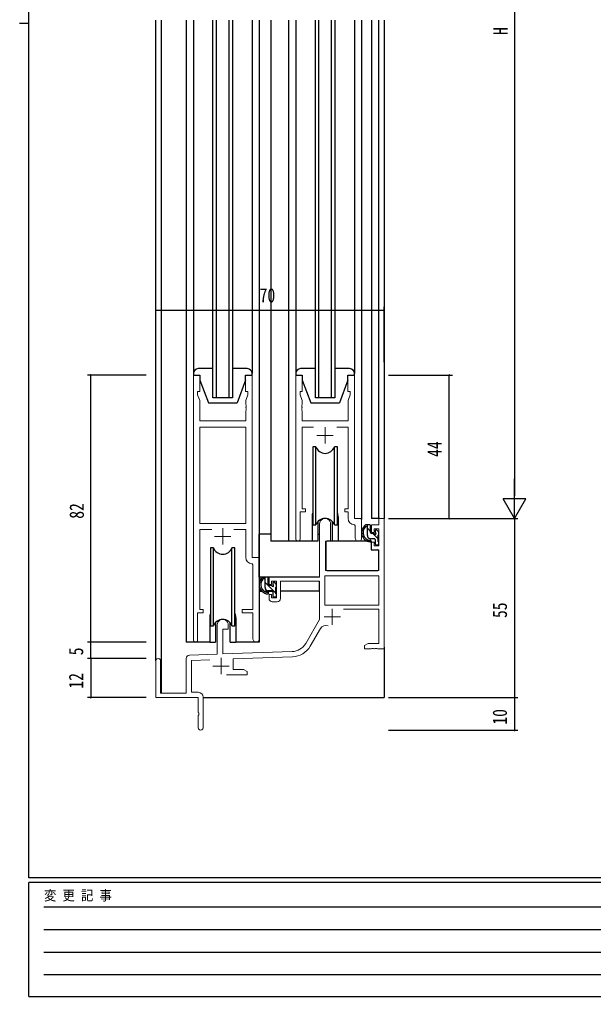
# Model space of a CAD drawing. Units: millimetres, scale not verified. Extents: x -397 to 397, y -282 to 282.
# Drawn here: x -396.7 to -220.6, y -282.1 to 17.9 of the extents above; entities that cross this region are included whole.
import ezdxf
from ezdxf.enums import TextEntityAlignment as Align

# ---------------------------------------------------------------- set-up
doc = ezdxf.new("R2010")
doc.units = ezdxf.units.MM
doc.header["$LTSCALE"] = 2
doc.layers.add('0-2_YKK_11', color=7, linetype='Continuous', lineweight=18)
for name, color, linetype in [('0-3_YKK_12', 2, 'Continuous'), ('0-4_YKK_13', 4, 'Continuous'), ('0-6_YKK_D', 6, 'Continuous'), ('0-7_YKK_ZWAK', 7, 'Continuous')]:
    doc.layers.add(name, color=color, linetype=linetype)
doc.styles.add('ＭＳ ゴシック', font='')
doc.styles.get('ＭＳ ゴシック').set_extended_font_data('MS Gothic')

msp = doc.modelspace()

# ---------------------------------------------------------------- linework, layer by layer
at = {"layer": '0-2_YKK_11'}
for p, q in [((-341.434, -107.237), (-341.434, -136.807)), ((-286.494, -152.937), (-303.034, -152.937)), ((-317.664, -160.907), (-319.164, -160.907)), ((-304.371, -169.058), (-307.507, -174.49)), ((-340.364, -190.177), (-340.364, -199.557))]:
    msp.add_line(p, q, dxfattribs=at)
at = {"layer": '0-2_YKK_11', "color": 2}
for p, q in [((-302.964, -107.307), (-302.964, -112.307)), ((-305.464, -109.807), (-300.464, -109.807)), ((-336.864, -140.807), (-331.864, -140.807)), ((-334.364, -138.307), (-334.364, -143.307)), ((-300.764, -163.007), (-300.764, -168.007)), ((-303.264, -165.507), (-298.264, -165.507)), ((-334.864, -178.107), (-334.864, -183.107)), ((-337.364, -180.607), (-332.364, -180.607))]:
    msp.add_line(p, q, dxfattribs=at)
at = {"layer": '0-2_YKK_11'}
for points in [[(-323.164, -172.342), (-323.164, -147.307), (-325.364, -147.307), (-325.364, -91.307), (-327.364, -91.307), (-327.364, -96.307), (-326.664, -96.307), (-326.664, -97.307), (-327.294, -99.038), (-327.294, -100.349), (-327.174, -100.532), (-327.174, -101.082), (-327.294, -101.265), (-327.294, -101.349), (-327.174, -101.532), (-327.174, -102.082), (-327.294, -102.265), (-327.294, -105.307), (-341.434, -105.307), (-341.434, -99.038), (-342.064, -97.307), (-342.064, -96.307), (-341.364, -96.307), (-341.364, -91.307), (-343.364, -91.307), (-343.364, -172.657)], [(-291.764, -141.342), (-291.764, -135.307), (-293.964, -135.307), (-293.964, -91.307), (-295.964, -91.307), (-295.964, -96.307), (-295.264, -96.307), (-295.264, -97.307), (-295.894, -99.038), (-295.894, -105.307), (-310.034, -105.307), (-310.034, -102.265), (-310.154, -102.082), (-310.154, -101.532), (-310.034, -101.349), (-310.034, -101.265), (-310.154, -101.082), (-310.154, -100.532), (-310.034, -100.349), (-310.034, -99.038), (-310.664, -97.307), (-310.664, -96.307), (-309.964, -96.307), (-309.964, -91.307), (-311.964, -91.307), (-311.964, -141.657)], [(-310.664, -141.657), (-310.664, -133.307), (-308.964, -133.307), (-308.964, -132.307), (-310.034, -132.307), (-310.034, -107.237), (-306.551, -107.237)], [(-299.377, -107.237), (-295.894, -107.237), (-295.894, -132.307), (-296.964, -132.307), (-296.964, -133.307), (-295.894, -133.307), (-295.894, -135.237)], [(-320.164, -159.907), (-320.164, -158.607), (-319.364, -158.607), (-319.364, -159.707), (-317.864, -159.707), (-317.864, -154.507), (-319.364, -154.507), (-319.364, -155.607), (-320.164, -155.607), (-320.164, -153.307), (-304.664, -153.307), (-304.664, -137.007)], [(-301.264, -137.007), (-301.264, -142.307), (-302.864, -142.307), (-302.864, -151.307), (-286.494, -151.307), (-286.494, -144.907), (-288.764, -144.907), (-288.764, -142.607), (-287.964, -142.607), (-287.964, -143.707), (-286.494, -143.707), (-286.494, -138.507), (-287.964, -138.507), (-287.964, -139.607), (-288.764, -139.607), (-288.764, -137.307), (-286.494, -137.307), (-286.494, -135.307), (-284.864, -135.307), (-284.864, -175.307), (-286.906, -175.307), (-287.089, -175.187), (-287.639, -175.187), (-287.823, -175.307), (-287.906, -175.307), (-288.089, -175.187), (-288.639, -175.187), (-288.823, -175.307), (-290.864, -175.307), (-290.864, -174.307), (-289.773, -173.677), (-286.494, -173.677), (-286.494, -163.107), (-297.366, -163.107)], [(-293.981, -137.235), (-293.694, -137.535), (-293.694, -141.342)], [(-342.064, -172.657), (-342.064, -164.307), (-340.364, -164.307), (-340.364, -163.307), (-341.434, -163.307), (-341.434, -138.737), (-337.715, -138.737)], [(-331.014, -138.737), (-327.294, -138.737), (-327.294, -147.237)], [(-325.381, -149.235), (-325.094, -149.535), (-325.094, -163.307), (-328.364, -163.307), (-328.364, -164.307), (-325.094, -164.307), (-325.094, -172.342)], [(-308.919, -173.675), (-304.664, -166.307), (-304.664, -154.507), (-316.664, -154.507), (-316.664, -159.907)], [(-344.599, -177.273), (-336.064, -176.975), (-336.064, -168.007)], [(-332.664, -168.007), (-332.664, -169.307), (-334.364, -169.307), (-334.364, -176.916), (-313.074, -176.172)], [(-341.864, -199.557), (-341.864, -195.765), (-341.744, -195.582), (-341.744, -195.032), (-341.864, -194.849), (-341.864, -190.307), (-354.864, -190.307), (-354.864, -179.007)], [(-353.464, -179.007), (-353.464, -188.907), (-345.564, -188.907), (-345.564, -178.273)], [(-338.297, -178.684), (-343.934, -178.881), (-343.934, -188.677), (-341.864, -188.677)], [(-313.017, -177.801), (-331.164, -178.435), (-331.164, -181.677), (-327.956, -181.677), (-326.864, -182.307), (-326.864, -183.307), (-333.214, -183.307)]]:
    msp.add_lwpolyline(points, dxfattribs=at)
for points in [[(-341.434, -107.237), (-341.434, -136.807), (-327.294, -136.807), (-327.294, -107.237)], [(-286.494, -152.937), (-303.034, -152.937), (-303.034, -161.907), (-286.494, -161.907)]]:
    msp.add_lwpolyline(points, close=True, dxfattribs=at)
for centre, radius, start, end in [((-302.964, -137.007), 1.7, 359.99999, 180.00001), ((-293.894, -135.237), 2, 180, 267.50807), ((-311.314, -141.657), 0.65, 179.99999, 0.00001), ((-292.729, -141.342), 0.965, 179.99999, 0.00001), ((-325.294, -147.237), 2, 180, 267.50807), ((-319.164, -159.907), 1, 180.00001, 269.99999), ((-317.664, -159.907), 1, 270.00001, 359.99999), ((-334.364, -168.007), 1.7, 359.99999, 180.00001), ((-302.812, -169.958), 1.8, 65.29866, 149.99999), ((-342.714, -172.657), 0.65, 179.99999, 0.00001), ((-324.129, -172.342), 0.965, 179.99999, 0.00001), ((-313.249, -171.175), 5, 271.99999, 330), ((-313.249, -171.175), 6.63, 272, 330), ((-354.164, -179.007), 0.7, 359.99999, 180.00001), ((-344.564, -178.273), 1, 91.99998, 180), ((-341.864, -190.177), 1.5, 0.00001, 89.99999), ((-341.114, -199.557), 0.75, 179.99999, 0.00001)]:
    msp.add_arc(centre, radius, start, end, dxfattribs=at)
at = {"layer": '0-3_YKK_12'}
for p, q in [((-354.864, -179.007), (-354.864, 17.693)), ((-353.234, 17.693), (-353.234, -188.907)), ((-345.564, 17.693), (-345.564, -173.307)), ((-337.364, -98.307), (-337.364, 17.693)), ((-336.364, 17.693), (-336.364, -98.307)), ((-332.364, -98.307), (-332.364, 17.693)), ((-331.364, 17.693), (-331.364, -98.307)), ((-323.164, 17.693), (-323.164, -173.307)), ((-319.664, 17.693), (-319.664, -142.307)), ((-314.164, 17.693), (-314.164, -142.307)), ((-305.964, -98.307), (-305.964, 17.693)), ((-304.964, 17.693), (-304.964, -98.307)), ((-300.964, -98.307), (-300.964, 17.693)), ((-299.964, 17.693), (-299.964, -98.307)), ((-291.764, 17.693), (-291.764, -135.607)), ((-288.764, 17.693), (-288.764, -135.307)), ((-286.494, -135.307), (-286.494, 17.693)), ((-284.864, 17.693), (-284.864, -135.307)), ((-331.364, -98.307), (-337.364, -98.307)), ((-299.964, -98.307), (-305.964, -98.307)), ((-306.964, -134.807), (-306.964, -142.307)), ((-298.964, -134.807), (-298.964, -142.307)), ((-291.764, -135.607), (-291.764, -135.307)), ((-286.194, -135.307), (-288.764, -135.307)), ((-306.964, -142.307), (-319.664, -142.307)), ((-292.737, -142.307), (-298.964, -142.307)), ((-338.364, -165.807), (-338.364, -173.307)), ((-330.364, -165.807), (-330.364, -173.307)), ((-338.364, -173.307), (-345.564, -173.307)), ((-323.164, -173.307), (-330.364, -173.307)), ((-284.864, -174.807), (-284.864, -190.307)), ((-340.364, -190.307), (-284.864, -190.307))]:
    msp.add_line(p, q, dxfattribs=at)
for centre, start, end in [((-302.964, -134.807), 159.63587, 180), ((-302.964, -134.807), 0, 20.36413), ((-334.364, -165.807), 159.63587, 180), ((-334.364, -165.807), 0, 20.36413)]:
    msp.add_arc(centre, 4, start, end, dxfattribs=at)
at = {"layer": '0-4_YKK_13'}
for p, q in [((-343.364, 17.693), (-343.364, -90.807)), ((-325.364, 17.693), (-325.364, -90.807)), ((-311.964, 17.693), (-311.964, -90.807)), ((-293.964, 17.693), (-293.964, -90.807)), ((-337.364, -89.307), (-341.864, -89.307)), ((-326.864, -89.307), (-331.364, -89.307)), ((-305.964, -89.307), (-310.464, -89.307)), ((-295.464, -89.307), (-299.964, -89.307)), ((-343.364, -90.807), (-343.364, -91.307)), ((-343.364, -91.307), (-341.364, -91.307)), ((-341.364, -91.307), (-341.364, -92.807)), ((-341.364, -92.807), (-338.764, -99.807)), ((-327.364, -92.807), (-329.964, -99.807)), ((-327.364, -91.307), (-325.364, -91.307)), ((-327.364, -92.807), (-327.364, -91.307)), ((-325.364, -91.307), (-325.364, -90.807)), ((-311.964, -90.807), (-311.964, -91.307)), ((-311.964, -91.307), (-309.964, -91.307)), ((-309.964, -91.307), (-309.964, -92.807)), ((-309.964, -92.807), (-307.364, -99.807)), ((-295.964, -92.807), (-298.564, -99.807)), ((-295.964, -91.307), (-293.964, -91.307)), ((-295.964, -92.807), (-295.964, -91.307)), ((-293.964, -91.307), (-293.964, -90.807)), ((-338.764, -99.807), (-329.964, -99.807)), ((-307.364, -99.807), (-298.564, -99.807)), ((-305.793, -113.307), (-306.714, -113.307)), ((-306.714, -113.307), (-306.714, -137.307)), ((-305.793, -137.307), (-305.793, -113.307)), ((-300.136, -137.307), (-300.136, -113.307)), ((-299.214, -113.307), (-300.136, -113.307)), ((-299.214, -137.307), (-299.214, -113.307)), ((-306.714, -137.307), (-305.793, -137.307)), ((-305.214, -136.322), (-305.214, -142.307)), ((-300.714, -142.307), (-300.714, -136.322)), ((-300.136, -137.307), (-299.214, -137.307)), ((-289.294, -137.307), (-290.594, -137.307)), ((-289.994, -140.507), (-289.994, -137.307)), ((-288.994, -139.607), (-288.994, -137.607)), ((-319.664, -140.107), (-323.16, -140.107)), ((-323.16, -153.307), (-323.16, -140.107)), ((-305.214, -140.107), (-304.664, -140.107)), ((-288.994, -139.279), (-289.994, -138.279)), ((-288.055, -139.907), (-288.694, -139.907)), ((-286.694, -141.579), (-288.367, -139.907)), ((-287.594, -139.107), (-287.594, -139.446)), ((-286.582, -139.395), (-287.082, -138.895)), ((-286.694, -142.407), (-286.694, -140.407)), ((-286.494, -140.207), (-286.494, -139.607)), ((-305.214, -142.307), (-306.964, -142.307)), ((-302.74, -142.604), (-302.794, -148.807)), ((-288.862, -142.307), (-302.44, -142.307)), ((-298.964, -142.307), (-300.714, -142.307)), ((-287.894, -141.507), (-288.994, -141.507)), ((-288.862, -142.307), (-288.794, -144.907)), ((-287.594, -141.807), (-287.594, -143.107)), ((-287.294, -143.407), (-286.794, -143.407)), ((-286.494, -143.107), (-286.494, -142.607)), ((-337.193, -144.307), (-338.114, -144.307)), ((-338.114, -144.307), (-338.114, -168.307)), ((-337.193, -168.307), (-337.193, -144.307)), ((-331.536, -168.307), (-331.536, -144.307)), ((-330.614, -144.307), (-331.536, -144.307)), ((-330.614, -168.307), (-330.614, -144.307)), ((-302.759, -144.807), (-302.864, -144.807)), ((-288.794, -144.907), (-286.826, -144.907)), ((-286.494, -148.807), (-286.526, -145.204)), ((-302.864, -149.737), (-302.786, -149.816)), ((-302.794, -148.807), (-302.775, -151.009)), ((-286.514, -151.009), (-286.494, -148.807)), ((-302.475, -151.307), (-286.814, -151.307)), ((-304.964, -153.307), (-323.16, -153.307)), ((-322.96, -153.307), (-322.96, -154.558)), ((-320.694, -153.307), (-321.994, -153.307)), ((-321.394, -156.507), (-321.394, -153.307)), ((-318.094, -158.263), (-321.394, -154.963)), ((-320.394, -155.607), (-320.394, -153.607)), ((-319.455, -155.907), (-320.094, -155.907)), ((-318.994, -155.107), (-318.994, -155.446)), ((-317.894, -155.634), (-318.721, -154.808)), ((-317.982, -155.395), (-318.482, -154.895)), ((-317.894, -156.207), (-317.894, -155.607)), ((-304.76, -154.587), (-304.76, -157.607)), ((-322.96, -156.697), (-322.96, -157.607)), ((-322.96, -157.607), (-322.38, -157.607)), ((-321.683, -157.607), (-319.071, -157.607)), ((-319.294, -157.507), (-320.394, -157.507)), ((-318.994, -157.807), (-318.994, -159.107)), ((-318.094, -158.407), (-318.094, -156.407)), ((-318.094, -157.607), (-317.864, -157.607)), ((-317.894, -159.107), (-317.894, -158.607)), ((-304.76, -157.607), (-316.664, -157.607)), ((-318.694, -159.407), (-318.194, -159.407)), ((-336.614, -167.323), (-336.614, -173.307)), ((-332.114, -173.307), (-332.114, -167.323)), ((-338.114, -168.307), (-337.193, -168.307)), ((-331.536, -168.307), (-330.614, -168.307)), ((-338.364, -173.307), (-336.614, -173.307)), ((-332.114, -173.307), (-330.364, -173.307))]:
    msp.add_line(p, q, dxfattribs=at)
for centre, radius, start, end in [((-341.864, -90.807), 1.5, 90, 180), ((-326.864, -90.807), 1.5, 0, 90), ((-310.464, -90.807), 1.5, 90, 180), ((-295.464, -90.807), 1.5, 0, 90), ((-302.964, -112.307), 3, 199.4715, 340.5285), ((-302.964, -138.307), 3, 19.47123, 160.52877), ((-288.88, -139.628), 2.885, 126.45193, 263.90389), ((-288.795, -139.594), 2.504, 139.45806, 259.25217), ((-290.854, -137.711), 0.3, 301.6219, 336.95039), ((-290.394, -137.907), 0.2, 36.8699, 156.95039), ((-289.994, -137.607), 0.3, 216.8699, 270), ((-289.294, -137.607), 0.3, 0, 90), ((-288.994, -140.507), 1, 180, 270), ((-288.694, -139.607), 0.3, 180, 270), ((-288.055, -140.207), 0.3, 33.05573, 90), ((-287.594, -139.907), 0.25, 213.05573, 56.94427), ((-287.294, -139.107), 0.3, 45, 180), ((-287.294, -139.446), 0.3, 180, 236.94427), ((-286.694, -140.207), 0.2, 270, 0), ((-286.794, -139.607), 0.3, 0, 45), ((-302.44, -142.607), 0.3, 90, 179.5), ((-289.116, -142.257), 0.25, 253.6388, 125.58163), ((-287.894, -141.807), 0.3, 0, 90), ((-287.294, -143.107), 0.3, 180, 270), ((-286.794, -143.107), 0.3, 270, 0), ((-286.694, -142.607), 0.2, 0, 90), ((-334.364, -143.307), 3, 199.4715, 340.5285), ((-286.826, -145.207), 0.3, 0.5, 90), ((-302.475, -151.007), 0.3, 180.5, 270), ((-286.814, -151.007), 0.3, 270, 359.5), ((-320.28, -155.628), 2.885, 126.45193, 263.90389), ((-320.195, -155.594), 2.504, 139.45806, 259.25217), ((-322.254, -153.711), 0.3, 301.6219, 336.95039), ((-321.794, -153.907), 0.2, 36.8699, 156.95039), ((-321.394, -153.607), 0.3, 216.8699, 270), ((-320.694, -153.607), 0.3, 0, 90), ((-320.094, -155.607), 0.3, 180, 270), ((-319.455, -156.207), 0.3, 33.05573, 90), ((-318.994, -155.907), 0.25, 213.05573, 56.94427), ((-318.694, -155.107), 0.3, 45, 180), ((-318.694, -155.446), 0.3, 180, 236.94427), ((-318.194, -155.607), 0.3, 0, 45), ((-320.394, -156.507), 1, 180, 270), ((-320.516, -158.257), 0.25, 253.6388, 125.58163), ((-319.294, -157.807), 0.3, 0, 90), ((-318.094, -156.207), 0.2, 270, 0), ((-318.094, -158.607), 0.2, 0, 90), ((-318.694, -159.107), 0.3, 180, 270), ((-318.194, -159.107), 0.3, 270, 0), ((-334.364, -169.307), 3, 19.47123, 160.52877)]:
    msp.add_arc(centre, radius, start, end, dxfattribs=at)
at = {"layer": '0-6_YKK_D'}
for p, q in [((-244.864, 157.693), (-244.864, -128.307)), ((-354.864, -87.307), (-354.864, -70.307)), ((-354.864, -71.307), (-284.864, -71.307)), ((-284.864, -87.307), (-284.864, -70.307)), ((-357.864, -91.307), (-375.864, -91.307)), ((-374.864, -173.307), (-374.864, -91.307)), ((-283.494, -91.307), (-263.864, -91.307)), ((-264.864, -135.307), (-264.864, -91.307)), ((-244.864, -135.307), (-244.864, -123.182)), ((-241.364, -129.245), (-248.364, -129.245)), ((-244.864, -135.307), (-248.364, -129.245)), ((-244.864, -135.307), (-241.364, -129.245)), ((-283.494, -135.307), (-243.864, -135.307)), ((-283.494, -135.307), (-263.864, -135.307)), ((-283.494, -135.307), (-243.864, -135.307)), ((-244.864, -135.307), (-244.864, -190.307)), ((-357.864, -173.307), (-375.864, -173.307)), ((-357.864, -173.307), (-375.864, -173.307)), ((-374.864, -178.307), (-374.864, -173.307)), ((-357.864, -178.307), (-375.864, -178.307)), ((-357.864, -178.307), (-375.864, -178.307)), ((-374.864, -178.307), (-374.864, -190.307)), ((-357.864, -190.307), (-375.864, -190.307)), ((-283.494, -190.307), (-243.864, -190.307)), ((-283.494, -190.307), (-243.864, -190.307)), ((-244.864, -190.307), (-244.864, -200.307)), ((-283.494, -200.307), (-243.864, -200.307))]:
    msp.add_line(p, q, dxfattribs=at)
for centre, start, end in [((-354.864, -71.307), 0, 180), ((-354.864, -71.307), 180, 0), ((-284.864, -71.307), 0, 180), ((-284.864, -71.307), 180, 0), ((-374.864, -91.307), 90, 270), ((-374.864, -91.307), 270, 90), ((-264.864, -91.307), 90, 270), ((-264.864, -91.307), 270, 90), ((-264.864, -135.307), 90, 270), ((-264.864, -135.307), 270, 90), ((-374.864, -173.307), 90, 270), ((-374.864, -173.307), 90, 270), ((-374.864, -173.307), 270, 90), ((-374.864, -173.307), 270, 90), ((-374.864, -178.307), 90, 270), ((-374.864, -178.307), 90, 270), ((-374.864, -178.307), 270, 90), ((-374.864, -178.307), 270, 90), ((-374.864, -190.307), 90, 270), ((-374.864, -190.307), 270, 90), ((-244.864, -190.307), 90, 270), ((-244.864, -190.307), 90, 270), ((-244.864, -190.307), 270, 90), ((-244.864, -190.307), 270, 90), ((-244.864, -200.307), 90, 270), ((-244.864, -200.307), 270, 90)]:
    msp.add_arc(centre, 0.106, start, end, dxfattribs=at)
at = {"layer": '0-7_YKK_ZWAK'}
for p, q in [((-393.9, -245.675), (-393.9, 279.325)), ((-396.7, 16.825), (-393.9, 16.825)), ((376.1, -245.675), (-393.9, -245.675)), ((338.3, -247.075), (-393.9, -247.075)), ((-393.9, -282.075), (-393.9, -247.075)), ((-389.301, -254.588), (-141.109, -254.588)), ((-389.301, -261.516), (-141.109, -261.516)), ((-389.301, -268.445), (-141.109, -268.445)), ((-389.301, -275.374), (-141.109, -275.374)), ((-393.9, -282.075), (338.3, -282.075))]:
    msp.add_line(p, q, dxfattribs=at)

# ---------------------------------------------------------------- texts
at = {"layer": '0-6_YKK_D', "style": 'ＭＳ ゴシック', "width": 0.8}
for s, p in [('H', (-245.664, 13.146)), ('44', (-265.864, -116.413)), ('82', (-375.664, -135.389)), ('55', (-245.864, -165.877)), ('5', (-375.864, -177.318)), ('12', (-375.864, -187.56)), ('10', (-245.864, -198.608))]:
    msp.add_text(s, height=4.399, rotation=90, dxfattribs=at).set_placement(p, align=Align.BOTTOM_LEFT)
msp.add_text('70', height=4.399, dxfattribs=at).set_placement((-323.056, -70.307), align=Align.BOTTOM_LEFT)
at = {"layer": '0-7_YKK_ZWAK', "style": 'ＭＳ ゴシック', "width": 0.9}
msp.add_text('変 更 記 事', height=3.079, dxfattribs=at).set_placement((-389.186, -253.522), align=Align.BOTTOM_LEFT)

doc.saveas('drawing.dxf')
